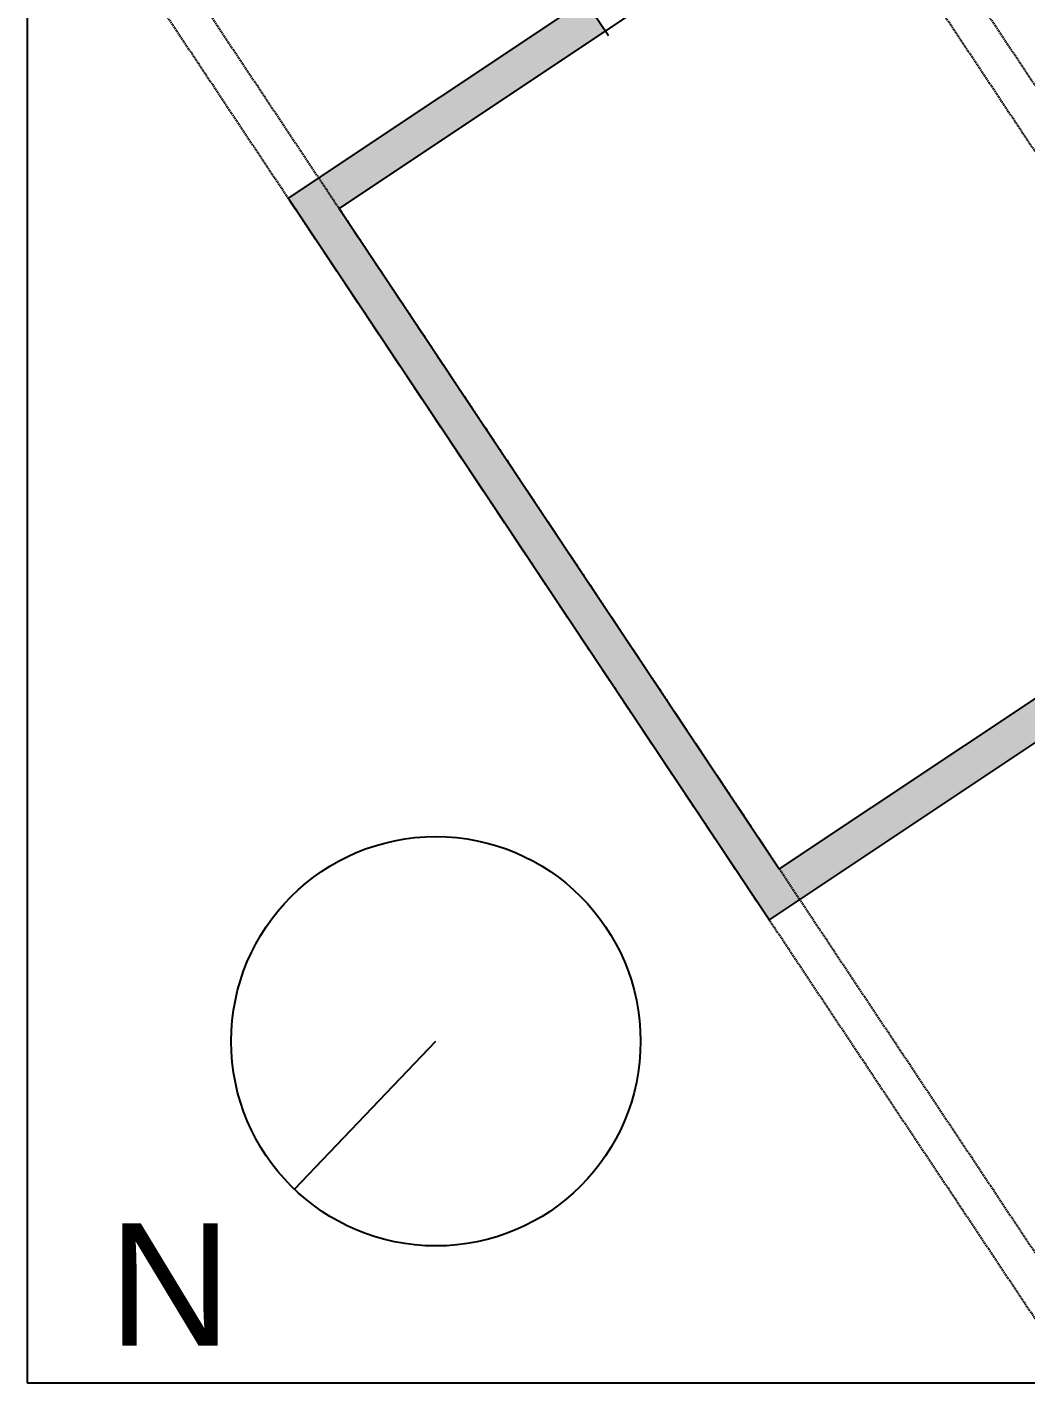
# Model space of a CAD drawing. Header units: inches. Extents: x 15 to 22798, y 21 to 21519.
# Drawn here: x 15 to 833, y 3117 to 4227 of the extents above; entities that cross this region are included whole.
import ezdxf

# ---------------------------------------------------------------- set-up
doc = ezdxf.new("R2010")
doc.units = ezdxf.units.IN
doc.header["$MEASUREMENT"] = 0
doc.linetypes.add('DASHEDX2', pattern=[1.5, 1, -0.5])
doc.styles.get("Standard").update_dxf_attribs({"font": 'Arial.ttf'})

msp = doc.modelspace()

# ---------------------------------------------------------------- hatches: boundary and pattern name
h = msp.add_hatch()
h.set_pattern_fill('ANSI31', color=0)
h.set_pattern_definition([(45, (916.90995, 2993.4354), (-0.088388348, 0.088388348), [])])
h.paths.add_polyline_path([(253.4, 4103.2), (228.5, 4086.6), (622.3, 3495.8), (647.3, 3512.4)])
h.paths.add_polyline_path([(488.1, 4223.6), (475.5, 4242.4), (475.5, 4242.4), (471.4, 4248.5), (253.4, 4103.2), (270.1, 4078.2)])
h.paths.add_polyline_path([(1509.7, 4526.4), (1484.8, 4509.7), (1670.7, 4230.8), (1071.6, 3831.4), (1088.3, 3806.4), (1712.3, 4222.5)])
h.paths.add_polyline_path([(1088.3, 3806.4), (1071.6, 3831.4), (1046.7, 3814.8), (1063.3, 3789.8)])
h.paths.add_polyline_path([(1063.3, 3789.8), (1046.7, 3814.8), (630.6, 3537.4), (647.3, 3512.4)])
h.paths.add_polyline_path([(1028.1, 4583.6), (1011.4, 4608.5), (694.4, 4397.2), (711.1, 4372.2)])
h.paths.add_polyline_path([(669.5, 4380.6), (646.2, 4365), (662.8, 4340.1), (686.1, 4355.6)])
h.paths.add_polyline_path([(694.4, 4397.2), (669.5, 4380.6), (686.1, 4355.6), (711.1, 4372.2)])
h.paths.add_polyline_path([(1310.1, 4771.6), (1429.3, 4592.9), (1454.2, 4609.6), (1318.5, 4813.2), (1111.3, 4675.1), (1127.9, 4650.1)])

# ---------------------------------------------------------------- linework, layer by layer
for p, q in [((694.4, 4397.2), (228.5, 4086.6)), ((471.4, 4248.5), (490.6, 4219.8)), ((622.3, 3495.8), (228.5, 4086.6)), ((270.1, 4078.2), (630.6, 3537.4)), ((1071.6, 3831.4), (630.6, 3537.4)), ((1088.3, 3806.4), (622.3, 3495.8)), ((233.5, 3275.3), (349.4, 3396.3))]:
    msp.add_line(p, q)
at = {"ltscale": 0.5}
msp.add_line((711.1, 4372.2), (270.1, 4078.2), dxfattribs=at)
msp.add_lwpolyline([(14.7, 3116.6), (2014.7, 3116.6), (2014.7, 5116.6), (14.7, 5116.6)], close=True)
at = {"linetype": 'DASHEDX2'}
for points in [[(555.7, 4605.2), (89.8, 4294.6), (844.2, 3163), (1310.1, 3473.6)], [(547.4, 4563.6), (131.4, 4286.3), (852.5, 3204.6), (1268.5, 3481.9)]]:
    msp.add_lwpolyline(points, close=True, dxfattribs=at)
msp.add_circle((349.4, 3396.3), 167.6)

# ---------------------------------------------------------------- texts
at = {"insert": (81.2, 3247.2), "char_height": 100, "attachment_point": 1}
msp.add_mtext_dynamic_manual_height_columns('N', width=1.148, gutter_width=1, heights=[0], dxfattribs=at)

doc.saveas('drawing.dxf')
